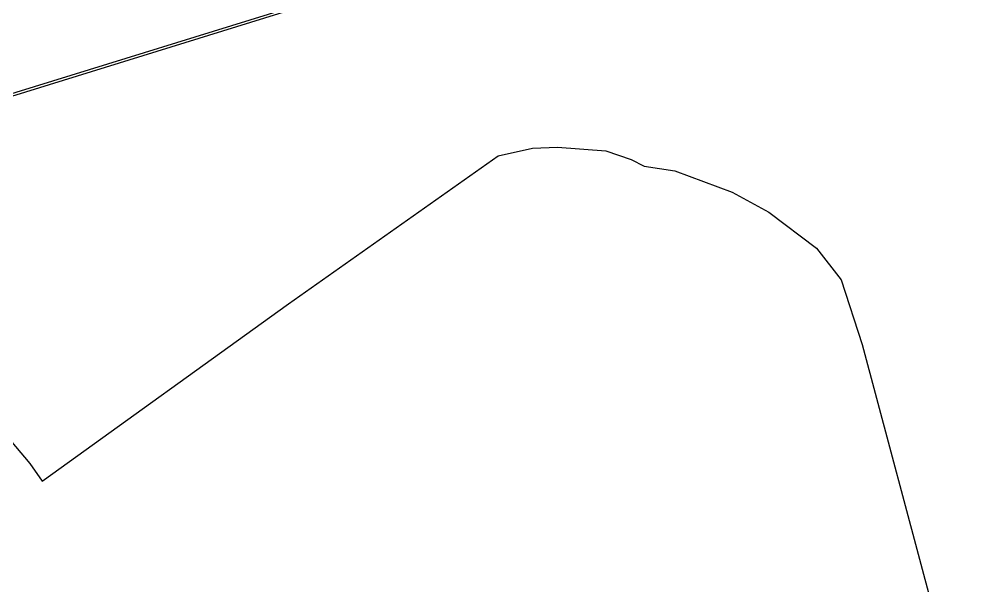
# Model space of a CAD drawing. Extents: x 0 to 206, y -21 to 101.
# Drawn here: x 63.08 to 83.66, y 8.05 to 20.18 of the extents above; entities that cross this region are included whole.
import ezdxf

# ---------------------------------------------------------------- set-up
doc = ezdxf.new("R2010")
doc.units = 0

msp = doc.modelspace()

# ---------------------------------------------------------------- linework, layer by layer
at = {"layer": 'Edge.Cuts'}
for p, q in [((73.333124, 17.257958), (74.070006, 17.419953)), ((74.070006, 17.419953), (74.601994, 17.447611)), ((74.601994, 17.447611), (75.634924, 17.363226)), ((75.634924, 17.363226), (76.177919, 17.177524)), ((68.843534, 14.091148), (73.333124, 17.257958)), ((76.177919, 17.177524), (76.457319, 17.035849)), ((76.457319, 17.035849), (77.11659, 16.938201)), ((77.11659, 16.938201), (78.34087, 16.479026)), ((78.34087, 16.479026), (79.127987, 16.052871)), ((79.127987, 16.052871), (80.145957, 15.284098)), ((80.145957, 15.284098), (80.67851, 14.605072)), ((80.67851, 14.605072), (81.124421, 13.221902)), ((63.569374, 10.289058), (68.843534, 14.091148)), ((81.124421, 13.221902), (83.664981, 3.714122)), ((62.136253, 12.045612), (63.306343, 10.673162)), ((63.306343, 10.673162), (63.569374, 10.289058))]:
    msp.add_line(p, q, dxfattribs=at)
at = {"layer": 'F.SilkS'}
for p, q in [((48.0717, 13.9449), (75.2409, 22.35568)), ((75.225655, 22.399145), (48.729855, 14.196925))]:
    msp.add_line(p, q, dxfattribs=at)

doc.saveas('drawing.dxf')
